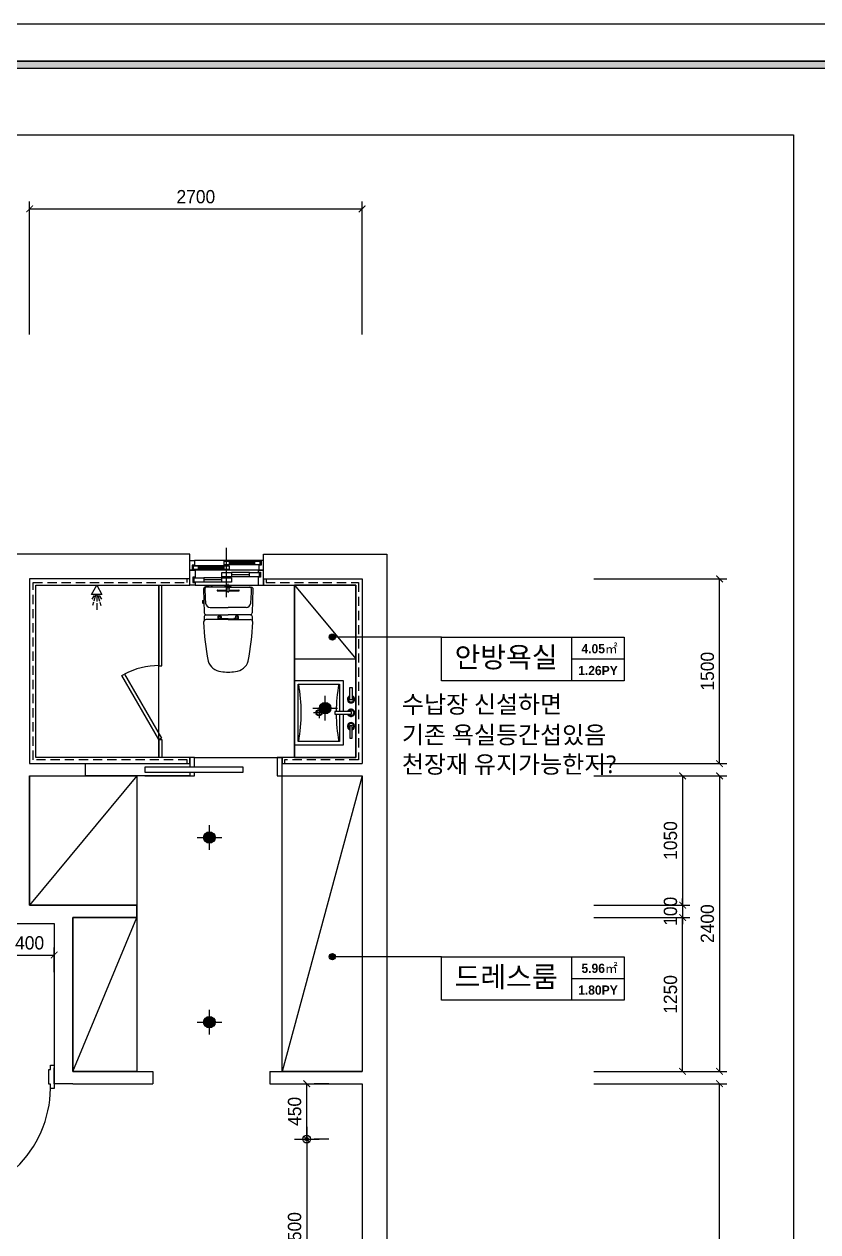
# Model space of a CAD drawing. Extents: x 11416736 to 11582377, y -14295679 to -14163266.
# Drawn here: x 11487963 to 11494408, y -14180405 to -14170596 of the extents above; entities that cross this region are included whole.
import ezdxf
from ezdxf.enums import TextEntityAlignment as Align

# ---------------------------------------------------------------- set-up
doc = ezdxf.new("R2010")
doc.units = 0
doc.header["$LTSCALE"] = 50
doc.header["$MEASUREMENT"] = 0
doc.linetypes.add('HID', pattern=[2.3, 1.5, -0.8])
doc.linetypes.add('HIDDEN', pattern=[0.375, 0.25, -0.125])
doc.layers.get('0').update_dxf_attribs({"linetype": 'CONTINUOUS'})
doc.layers.get('DEFPOINTS').update_dxf_attribs({"linetype": 'CONTINUOUS'})
for name, color, linetype in [('! 07 유리', 153, 'CONTINUOUS'), ('! 08 창호', 4, 'CONTINUOUS'), ('! 10 계단', 9, 'CONTINUOUS'), ('! 32 스크린 75', 155, 'CONTINUOUS'), ('- 02 내력벽', 2, 'CONTINUOUS'), ('- 04 마감선 01', 125, 'CONTINUOUS'), ('- 06 마감선 03_방수', 8, 'HIDDEN'), ('0-ELC TEXT', 7, 'CONTINUOUS'), ('03-TEXT', 3, 'CONTINUOUS'), ('07-DIM WAL', 5, 'CONTINUOUS'), ('2.글자선', 60, 'CONTINUOUS'), ('6', 6, 'CONTINUOUS'), ('8', 8, 'CONTINUOUS'), ('BATH', 4, 'CONTINUOUS'), ('CO-BATH', 6, 'CONTINUOUS'), ('DIM', 7, 'CONTINUOUS'), ('F-SYM', 7, 'CONTINUOUS'), ('fin', 5, 'CONTINUOUS'), ('FORM(YOURNAME)-11', 1, 'CONTINUOUS'), ('HL', 6, 'HIDDEN'), ('RC-LIGHT', 7, 'CONTINUOUS'), ('도면층4', 4, 'CONTINUOUS')]:
    doc.layers.add(name, color=color, linetype=linetype)
doc.styles.add('YOURNAME', font='HY울릉도M.TTF')
doc.styles.add('넥슨고딕', font='NEXONLv1GothicBold.ttf')
doc.styles.add('맑은 고딕', font='malgun.ttf')
doc.styles.add('코레일둥고', font='Korail_Round_Gothic_Medium.ttf')
doc.dimstyles.new('YOURNAME-60', dxfattribs={"dimscale": 60, "dimtxt": 1.8, "dimasz": 0.9, "dimexe": 1, "dimexo": 3, "dimgap": 0.7, "dimtad": 1, "dimdec": 0, "dimzin": 0, "dimdsep": 46, "dimtxsty": 'YOURNAME', "dimblk": 'ARCHTICK', "dimcen": 0, "dimclrd": 1, "dimclre": 1, "dimclrt": 7, "dimadec": 0, "dimazin": 0, "dimtfac": 1, "dimtdec": 0, "dimtix": 1, "dimtmove": 2, "dimatfit": 3, "dimldrblk": 'ARCHTICK', "dimfxl": 0, "dimtolj": 1, "dimtzin": 0, "dimarcsym": 0})

# ---------------------------------------------------------------- blocks, each defined once
blk = doc.blocks.new('FORM-PLAN')
at = {"layer": 'FORM(YOURNAME)-11'}
h = blk.add_hatch(color=256, dxfattribs=at)
h.dxf.hatch_style = 1
h.paths.add_polyline_path([(-71444, 55115), (10556, 55115), (10556, 54915), (-71444, 54915)])
h.paths.add_polyline_path([(-71444, -2085), (10556, -2085), (10556, -2285), (-71444, -2285)])
at = {"layer": 'DEFPOINTS', "color": 158}
for points in [[(-71444, -2285), (10556, -2285), (10556, 55115), (-71444, 55115)], [(-69444, 53115), (-64, 53115), (-64, 1215), (-69444, 1215)]]:
    blk.add_lwpolyline(points, close=True, dxfattribs=at)
at = {"layer": 'FORM(YOURNAME)-11', "color": 250}
blk.add_lwpolyline([(-72444, -3285), (11556, -3285), (11556, 56115), (-72444, 56115)], close=True, dxfattribs=at)
at = {"layer": 'FORM(YOURNAME)-11'}
blk.add_lwpolyline([(-71444, 55115), (10556, 55115), (10556, 54915), (-71444, 54915)], close=True, dxfattribs=at)
at = {"layer": 'FORM(YOURNAME)-11', "color": 3, "style": 'YOURNAME'}
for tag, height, p in [('1', 450, (9905, 18188)), ('2', 450, (9905, 17544)), ('3', 450, (9905, 16257)), ('4', 450, (9905, 14326)), ('5', 515, (9905, 12009)), ('6', 515, (9905, 9757)), ('7', 515, (9905, 7504)), ('8', 515, (9905, 5252)), ('9', 515, (9905, 2999)), ('10', 515, (5655, 811)), ('11', 515, (9905, 747)), ('12', 515, (5655, -1441)), ('13', 515, (9905, -1441))]:
    blk.add_attdef(tag, text='', height=height, dxfattribs=at).set_placement(p, align=Align.MIDDLE_RIGHT)
blk = doc.blocks.new('*U327')
at = {"layer": 'F-SYM', "xscale": 0.3, "yscale": 0.3, "zscale": 0.3}
blk.add_blockref('FORM-PLAN', (11494228.9, -14187431), dxfattribs=at)
blk = doc.blocks.new('_ARCHTICK')
at = {"color": 0, "linetype": 'ByBlock', "const_width": 0.15}
blk.add_lwpolyline([(-0.5, -0.5), (0.5, 0.5)], dxfattribs=at)
blk = doc.blocks.new('*D213')
at = {"layer": 'DEFPOINTS', "color": 0, "ltscale": 30}
for p in [(11490707.6, -14172096.5), (11488007.6, -14173296.5), (11490707.6, -14173296.5)]:
    blk.add_point(p, dxfattribs=at)
at = {"layer": 'DIM', "color": 1, "lineweight": -2, "ltscale": 30}
for p, q in [((11488007.6, -14173116.5), (11488007.6, -14172036.5)), ((11490707.6, -14173116.5), (11490707.6, -14172036.5)), ((11488007.6, -14172096.5), (11490707.6, -14172096.5))]:
    blk.add_line(p, q, dxfattribs=at)
at = {"layer": 'DIM', "color": 1, "lineweight": -2, "ltscale": 30, "xscale": 54, "yscale": 54, "zscale": 54, "rotation": 180}
blk.add_blockref('_ARCHTICK', (11488007.6, -14172096.5), dxfattribs=at)
at = {"layer": 'DIM', "color": 1, "lineweight": -2, "ltscale": 30, "xscale": 54, "yscale": 54, "zscale": 54}
blk.add_blockref('_ARCHTICK', (11490707.6, -14172096.5), dxfattribs=at)
at = {"layer": 'DIM', "color": 7, "ltscale": 30, "insert": (11489357.6, -14171998.3), "char_height": 108, "attachment_point": 5, "style": 'YOURNAME'}
blk.add_mtext('\\A1;2700', dxfattribs=at)
blk = doc.blocks.new('*D214')
at = {"layer": 'DEFPOINTS', "color": 0, "ltscale": 30}
for p in [(11492409.6, -14179201.5), (11493609.6, -14179201.5), (11492409.6, -14182601.5)]:
    blk.add_point(p, dxfattribs=at)
at = {"layer": 'DIM', "color": 1, "lineweight": -2, "ltscale": 30}
for p, q in [((11492589.6, -14179201.5), (11493669.6, -14179201.5)), ((11493609.6, -14182601.5), (11493609.6, -14179201.5)), ((11492589.6, -14182601.5), (11493669.6, -14182601.5))]:
    blk.add_line(p, q, dxfattribs=at)
at = {"layer": 'DIM', "color": 1, "lineweight": -2, "ltscale": 30, "xscale": 54, "yscale": 54, "zscale": 54}
for p, rotation in [((11493609.6, -14179201.5), 90), ((11493609.6, -14182601.5), 270)]:
    blk.add_blockref('_ARCHTICK', p, dxfattribs=dict(at, rotation=rotation))
at = {"layer": 'DIM', "color": 7, "ltscale": 30, "insert": (11493511.5, -14180901.5), "char_height": 108, "attachment_point": 5, "rotation": 90, "style": 'YOURNAME'}
blk.add_mtext('\\A1;3400', dxfattribs=at)
blk = doc.blocks.new('*D215')
at = {"layer": 'DEFPOINTS', "color": 0, "ltscale": 30}
for p in [(11492409.6, -14177851.5), (11493309.6, -14177851.5), (11492409.6, -14179101.5)]:
    blk.add_point(p, dxfattribs=at)
at = {"layer": 'DIM', "color": 1, "lineweight": -2, "ltscale": 30}
for p, q in [((11492589.6, -14177851.5), (11493369.6, -14177851.5)), ((11493309.6, -14179101.5), (11493309.6, -14177851.5)), ((11492589.6, -14179101.5), (11493369.6, -14179101.5))]:
    blk.add_line(p, q, dxfattribs=at)
at = {"layer": 'DIM', "color": 1, "lineweight": -2, "ltscale": 30, "xscale": 54, "yscale": 54, "zscale": 54}
for p, rotation in [((11493309.6, -14177851.5), 90), ((11493309.6, -14179101.5), 270)]:
    blk.add_blockref('_ARCHTICK', p, dxfattribs=dict(at, rotation=rotation))
at = {"layer": 'DIM', "color": 7, "ltscale": 30, "insert": (11493211.5, -14178476.5), "char_height": 108, "attachment_point": 5, "rotation": 90, "style": 'YOURNAME'}
blk.add_mtext('\\A1;1250', dxfattribs=at)
blk = doc.blocks.new('*D216')
at = {"layer": 'DEFPOINTS', "color": 0, "ltscale": 30}
for p in [(11492409.6, -14176701.5), (11492409.6, -14177751.5), (11493309.6, -14177751.5)]:
    blk.add_point(p, dxfattribs=at)
at = {"layer": 'DIM', "color": 1, "lineweight": -2, "ltscale": 30}
for p, q in [((11492589.6, -14176701.5), (11493369.6, -14176701.5)), ((11493309.6, -14176701.5), (11493309.6, -14177751.5)), ((11492589.6, -14177751.5), (11493369.6, -14177751.5))]:
    blk.add_line(p, q, dxfattribs=at)
at = {"layer": 'DIM', "color": 1, "lineweight": -2, "ltscale": 30, "xscale": 54, "yscale": 54, "zscale": 54}
for p, rotation in [((11493309.6, -14176701.5), 90), ((11493309.6, -14177751.5), 270)]:
    blk.add_blockref('_ARCHTICK', p, dxfattribs=dict(at, rotation=rotation))
at = {"layer": 'DIM', "color": 7, "ltscale": 30, "insert": (11493211.5, -14177226.5), "char_height": 108, "attachment_point": 5, "rotation": 90, "style": 'YOURNAME'}
blk.add_mtext('\\A1;1050', dxfattribs=at)
blk = doc.blocks.new('*D217')
at = {"layer": 'DEFPOINTS', "color": 0, "ltscale": 30}
for p in [(11492409.6, -14177751.5), (11492409.6, -14177851.5), (11493309.6, -14177851.5)]:
    blk.add_point(p, dxfattribs=at)
at = {"layer": 'DIM', "color": 1, "lineweight": -2, "ltscale": 30}
for p, q in [((11492589.6, -14177751.5), (11493369.6, -14177751.5)), ((11493309.6, -14177751.5), (11493309.6, -14177697.5)), ((11493309.6, -14177751.5), (11493309.6, -14177851.5)), ((11492589.6, -14177851.5), (11493369.6, -14177851.5)), ((11493309.6, -14177851.5), (11493309.6, -14177905.5))]:
    blk.add_line(p, q, dxfattribs=at)
at = {"layer": 'DIM', "color": 1, "lineweight": -2, "ltscale": 30, "xscale": 54, "yscale": 54, "zscale": 54}
for p, rotation in [((11493309.6, -14177751.5), 270), ((11493309.6, -14177851.5), 90)]:
    blk.add_blockref('_ARCHTICK', p, dxfattribs=dict(at, rotation=rotation))
at = {"layer": 'DIM', "color": 7, "ltscale": 30, "insert": (11493211.5, -14177801.5), "char_height": 108, "attachment_point": 5, "rotation": 90, "style": 'YOURNAME'}
blk.add_mtext('\\A1;100', dxfattribs=at)
blk = doc.blocks.new('*D218')
at = {"layer": 'DEFPOINTS', "color": 0, "ltscale": 30}
for p in [(11492409.6, -14176701.5), (11492409.6, -14179101.5), (11493609.6, -14179101.5)]:
    blk.add_point(p, dxfattribs=at)
at = {"layer": 'DIM', "color": 1, "lineweight": -2, "ltscale": 30}
for p, q in [((11492589.6, -14176701.5), (11493669.6, -14176701.5)), ((11493609.6, -14176701.5), (11493609.6, -14179101.5)), ((11492589.6, -14179101.5), (11493669.6, -14179101.5))]:
    blk.add_line(p, q, dxfattribs=at)
at = {"layer": 'DIM', "color": 1, "lineweight": -2, "ltscale": 30, "xscale": 54, "yscale": 54, "zscale": 54}
for p, rotation in [((11493609.6, -14176701.5), 90), ((11493609.6, -14179101.5), 270)]:
    blk.add_blockref('_ARCHTICK', p, dxfattribs=dict(at, rotation=rotation))
at = {"layer": 'DIM', "color": 7, "ltscale": 30, "insert": (11493511.5, -14177901.5), "char_height": 108, "attachment_point": 5, "rotation": 90, "style": 'YOURNAME'}
blk.add_mtext('\\A1;2400', dxfattribs=at)
blk = doc.blocks.new('*D219')
at = {"layer": 'DEFPOINTS', "color": 0, "ltscale": 30}
for p in [(11492409.6, -14175101.5), (11493609.6, -14175101.5), (11492409.6, -14176601.5)]:
    blk.add_point(p, dxfattribs=at)
at = {"layer": 'DIM', "color": 1, "lineweight": -2, "ltscale": 30}
for p, q in [((11492589.6, -14175101.5), (11493669.6, -14175101.5)), ((11493609.6, -14176601.5), (11493609.6, -14175101.5)), ((11492589.6, -14176601.5), (11493669.6, -14176601.5))]:
    blk.add_line(p, q, dxfattribs=at)
at = {"layer": 'DIM', "color": 1, "lineweight": -2, "ltscale": 30, "xscale": 54, "yscale": 54, "zscale": 54}
for p, rotation in [((11493609.6, -14175101.5), 90), ((11493609.6, -14176601.5), 270)]:
    blk.add_blockref('_ARCHTICK', p, dxfattribs=dict(at, rotation=rotation))
at = {"layer": 'DIM', "color": 7, "ltscale": 30, "insert": (11493511.5, -14175851.5), "char_height": 108, "attachment_point": 5, "rotation": 90, "style": 'YOURNAME'}
blk.add_mtext('\\A1;1500', dxfattribs=at)
blk = doc.blocks.new('FFLOOR')
at = {"layer": '! 07 유리', "ltscale": 2}
for p, q in [((11463257.6, -14175151.5), (11463257.6, -14175806.5)), ((11463282.6, -14175806.5), (11463282.6, -14175151.5)), ((11463257.6, -14175806.5), (11463282.6, -14175806.5)), ((11463257.6, -14176406.5), (11463282.6, -14176406.5)), ((11463257.6, -14176406.5), (11463257.6, -14176551.5)), ((11463282.6, -14176406.5), (11463282.6, -14176551.5))]:
    blk.add_line(p, q, dxfattribs=at)
blk.add_lwpolyline([(11462979.3, -14175874.3), (11463279.3, -14176394), (11463257.6, -14176406.5), (11462957.6, -14175886.8)], close=True, dxfattribs=at)
at = {"layer": '! 07 유리'}
blk.add_arc((11463257.6, -14176406.5), 600.5, 90, 117.61406, dxfattribs=at)
at = {"layer": '! 08 창호'}
for p, q in [((11463547.6, -14176551.5), (11464257.6, -14176551.5)), ((11464217.6, -14176701.5), (11464257.6, -14176701.5))]:
    blk.add_line(p, q, dxfattribs=at)
for points in [[(11463547.6, -14176631.5), (11463547.6, -14176551.5), (11463507.6, -14176551.5), (11463507.6, -14176631.5)], [(11464257.6, -14176701.5), (11464257.6, -14176551.5), (11464217.6, -14176551.5), (11464217.6, -14176701.5)], [(11463507.6, -14176671.5), (11463507.6, -14176701.5), (11463547.6, -14176701.5), (11463547.6, -14176671.5)]]:
    blk.add_lwpolyline(points, dxfattribs=at)
for points in [[(11463142.2, -14176671.5), (11463942.2, -14176671.5), (11463942.2, -14176631.5), (11463142.2, -14176631.5)], [(11462407.6, -14179241.5), (11462377.6, -14179241.5), (11462377.6, -14179206.5), (11462362.6, -14179206.5), (11462362.6, -14179086.5), (11462377.6, -14179086.5), (11462377.6, -14179051.5), (11462407.6, -14179051.5)]]:
    blk.add_lwpolyline(points, close=True, dxfattribs=at)
blk.add_arc((11461467.7, -14179226.9), 910, 268.10626, 359.08416, dxfattribs=at)
at = {"layer": '! 10 계단'}
blk.add_line((11463257.6, -14176551.5), (11463257.6, -14175151.5), dxfattribs=at)
at = {"layer": '! 32 스크린 75'}
for p, q in [((11463807.6, -14175249), (11463807.6, -14174849)), ((11463787.6, -14174994.5), (11463537.6, -14174994.5)), ((11464087.6, -14174951.5), (11463547.6, -14174951.5)), ((11463787.6, -14175005.5), (11463577.6, -14175005.5)), ((11464037.6, -14174958.5), (11463787.6, -14174958.5)), ((11464037.6, -14174969.5), (11463827.6, -14174969.5)), ((11464037.6, -14174977.5), (11463827.6, -14174977.5)), ((11464037.6, -14174988.5), (11463827.6, -14174988.5)), ((11464062.6, -14175031.5), (11463552.6, -14175031.5)), ((11463787.6, -14175013.5), (11463577.6, -14175013.5)), ((11463787.6, -14175024.5), (11463577.6, -14175024.5)), ((11463767.6, -14175092), (11463622.6, -14175092)), ((11463992.6, -14175051), (11463847.6, -14175051)), ((11463992.6, -14175068), (11463847.6, -14175068)), ((11463992.6, -14175086), (11463847.6, -14175086)), ((11463552.6, -14175151.5), (11464062.6, -14175151.5)), ((11463767.6, -14175109), (11463622.6, -14175109)), ((11463767.6, -14175127), (11463622.6, -14175127))]:
    blk.add_line(p, q, dxfattribs=at)
for points in [[(11463507.6, -14174976.5), (11463507.6, -14174951.5), (11463547.6, -14174951.5), (11463547.6, -14174991.5), (11463527.6, -14174991.5), (11463527.6, -14175031.5), (11463507.6, -14175031.5), (11463507.6, -14175006.5)], [(11464107.6, -14174976.5), (11464107.6, -14174951.5), (11464087.6, -14174951.5), (11464087.6, -14174991.5), (11464067.6, -14174991.5), (11464067.6, -14175031.5), (11464107.6, -14175031.5), (11464107.6, -14175006.5)]]:
    blk.add_lwpolyline(points, dxfattribs=at)
for points in [[(11463577.6, -14175024.5), (11463537.6, -14175024.5), (11463537.6, -14174994.5), (11463577.6, -14174994.5)], [(11463827.6, -14174988.5), (11463787.6, -14174988.5), (11463787.6, -14174958.5), (11463827.6, -14174958.5)], [(11463827.6, -14175024.5), (11463787.6, -14175024.5), (11463787.6, -14174994.5), (11463827.6, -14174994.5)], [(11464077.6, -14174988.5), (11464037.6, -14174988.5), (11464037.6, -14174958.5), (11464077.6, -14174958.5)], [(11463507.6, -14175031.5), (11463552.6, -14175031.5), (11463552.6, -14175089), (11463532.6, -14175089), (11463532.6, -14175130), (11463552.6, -14175130), (11463552.6, -14175151.5), (11463507.6, -14175151.5)], [(11463622.6, -14175127), (11463542.6, -14175127), (11463542.6, -14175092), (11463622.6, -14175092)], [(11463847.6, -14175086), (11463767.6, -14175086), (11463767.6, -14175051), (11463847.6, -14175051)], [(11463847.6, -14175127), (11463767.6, -14175127), (11463767.6, -14175092), (11463847.6, -14175092)], [(11464072.6, -14175086), (11463992.6, -14175086), (11463992.6, -14175051), (11464072.6, -14175051)], [(11464107.6, -14175031.5), (11464062.6, -14175031.5), (11464062.6, -14175048), (11464082.6, -14175048), (11464082.6, -14175089), (11464062.6, -14175089), (11464062.6, -14175151.5), (11464107.6, -14175151.5)]]:
    blk.add_lwpolyline(points, close=True, dxfattribs=at)
at = {"layer": '- 02 내력벽', "ltscale": 30}
for p, q in [((11463507.6, -14174901.5), (11461407.6, -14174901.5)), ((11464107.6, -14174901.5), (11465107.6, -14174901.5)), ((11465107.6, -14174901.5), (11465107.6, -14182801.5)), ((11463507.6, -14175101.5), (11462207.6, -14175101.5)), ((11462207.6, -14175101.5), (11462207.6, -14176601.5)), ((11464107.6, -14175101.5), (11464907.6, -14175101.5)), ((11464907.6, -14175101.5), (11464907.6, -14176601.5)), ((11462207.6, -14176601.5), (11462657.6, -14176601.5)), ((11462657.6, -14176601.5), (11462657.6, -14176701.5)), ((11464257.6, -14176601.5), (11464907.6, -14176601.5)), ((11462207.6, -14176701.5), (11462207.6, -14177751.5)), ((11462207.6, -14176701.5), (11462657.6, -14176701.5)), ((11463142.2, -14176701.5), (11463507.6, -14176701.5)), ((11464257.6, -14176701.5), (11464907.6, -14176701.5)), ((11464907.6, -14176701.5), (11464907.6, -14179101.5)), ((11463078.4, -14177751.5), (11463078.4, -14177851.5)), ((11461207.6, -14177901.5), (11462407.6, -14177901.5)), ((11462407.6, -14177901.5), (11462407.6, -14179201.5)), ((11463078.4, -14177851.5), (11462557.6, -14177851.5)), ((11462557.6, -14177851.5), (11462557.6, -14179101.5)), ((11462557.6, -14179101.5), (11463207.6, -14179101.5)), ((11464157.6, -14179101.5), (11464907.6, -14179101.5)), ((11462557.6, -14179201.5), (11462407.6, -14179201.5)), ((11462557.6, -14179201.5), (11463207.6, -14179201.5)), ((11464157.6, -14179201.5), (11464907.6, -14179201.5)), ((11464907.6, -14179201.5), (11464907.6, -14182601.5))]:
    blk.add_line(p, q, dxfattribs=at)
at = {"layer": '- 02 내력벽'}
for p, q in [((11463507.6, -14175101.5), (11463507.6, -14174901.5)), ((11464107.6, -14175101.5), (11464107.6, -14174901.5)), ((11464257.6, -14176701.5), (11464257.6, -14176601.5)), ((11462207.6, -14177751.5), (11463078.4, -14177751.5)), ((11462407.6, -14179201.5), (11462407.6, -14179071.5)), ((11463207.6, -14179101.5), (11463207.6, -14179201.5)), ((11464157.6, -14179101.5), (11464157.6, -14179201.5))]:
    blk.add_line(p, q, dxfattribs=at)
at = {"layer": '- 04 마감선 01'}
for p, q in [((11462657.6, -14176601.5), (11463507.6, -14176601.5)), ((11463507.6, -14176701.5), (11462657.6, -14176701.5))]:
    blk.add_line(p, q, dxfattribs=at)
at = {"layer": '- 04 마감선 01', "ltscale": 30}
for points in [[(11463507.6, -14176601.5), (11463507.6, -14176551.5), (11462257.6, -14176551.5), (11462257.6, -14175151.5), (11463507.6, -14175151.5), (11463507.6, -14175101.5)], [(11464107.6, -14175101.5), (11464107.6, -14175151.5), (11464857.6, -14175151.5), (11464857.6, -14176551.5), (11464257.6, -14176551.5), (11464257.6, -14176601.5)]]:
    blk.add_lwpolyline(points, dxfattribs=at)
at = {"layer": '- 06 마감선 03_방수', "linetype": 'HID'}
for points in [[(11463487.6, -14176601.5), (11463487.6, -14176571.5), (11462237.6, -14176571.5), (11462237.6, -14175131.5), (11463487.6, -14175131.5), (11463487.6, -14175101.5)], [(11464127.6, -14175101.5), (11464127.6, -14175131.5), (11464877.6, -14175131.5), (11464877.6, -14176571.5), (11464277.6, -14176571.5), (11464277.6, -14176601.5)]]:
    blk.add_lwpolyline(points, dxfattribs=at)
at = {"layer": '8'}
blk.add_line((11464357.6, -14176551.5), (11464357.6, -14175151.5), dxfattribs=at)
blk = doc.blocks.new('cjswjdeh')
at = {"color": 8}
for p, q in [((11489596.1, -14175151.5), (11489644.1, -14175151.5)), ((11489620.1, -14175151.5), (11489620.1, -14175142.7))]:
    blk.add_line(p, q, dxfattribs=at)
at = {"layer": '6', "color": 8, "ltscale": 30}
for p, q in [((11488878.4, -14176701.5), (11488007.6, -14177751.5)), ((11490707.6, -14176701.5), (11490057.6, -14179101.5)), ((11488357.6, -14179101.5), (11488878.4, -14177851.5))]:
    blk.add_line(p, q, dxfattribs=at)
for points in [[(11490157.6, -14176551.5), (11490657.6, -14176551.5), (11490657.6, -14175151.5), (11490157.6, -14175151.5)], [(11488007.6, -14176701.5), (11488878.4, -14176701.5), (11488878.4, -14177751.5), (11488007.6, -14177751.5)], [(11490057.6, -14176701.5), (11490707.6, -14176701.5), (11490707.6, -14179101.5), (11490057.6, -14179101.5)], [(11488878.4, -14177751.5), (11488878.4, -14177751.5), (11488878.4, -14177851.5), (11488878.4, -14177851.5)], [(11488878.4, -14179101.5), (11488357.6, -14179101.5), (11488357.6, -14177851.5), (11488878.4, -14177851.5)]]:
    blk.add_lwpolyline(points, close=True, dxfattribs=at)
blk.add_lwpolyline([(11490157.6, -14175151.5), (11490157.6, -14175751.5), (11490657.6, -14175751.5), (11490657.6, -14175151.5), (11490157.6, -14175151.5), (11490657.6, -14175751.5)], dxfattribs=at)
at = {"layer": 'BATH', "color": 8}
for p, q in [((11488509.5, -14175229), (11488553.9, -14175151.5)), ((11488553.9, -14175151.5), (11488593.7, -14175229)), ((11488593.7, -14175229), (11488509.5, -14175229)), ((11488532.4, -14175235.5), (11488513.4, -14175265.5)), ((11488526.5, -14175290.3), (11488518, -14175319)), ((11488542.1, -14175234.9), (11488529.7, -14175283.1)), ((11488552.6, -14175232.9), (11488552.6, -14175285.6)), ((11488552.6, -14175300.1), (11488552.6, -14175353.5)), ((11488563, -14175234.9), (11488575.4, -14175283.1)), ((11488572.8, -14175235.5), (11488591.7, -14175265.5)), ((11488578.7, -14175290.3), (11488587.1, -14175319))]:
    blk.add_line(p, q, dxfattribs=at)
at = {"layer": 'CO-BATH', "color": 8}
for p, q in [((11490357.6, -14176144), (11490357.6, -14176234)), ((11490402.6, -14176189), (11490312.6, -14176189))]:
    blk.add_line(p, q, dxfattribs=at)
for points in [[(11490552.6, -14176199), (11490552.6, -14176451.5), (11490157.6, -14176451.5), (11490157.6, -14175926.5), (11490552.6, -14175926.5), (11490552.6, -14176179)], [(11490522.6, -14176199), (11490522.6, -14176421.5), (11490187.6, -14176421.5), (11490187.6, -14175956.5), (11490522.6, -14175956.5), (11490522.6, -14176179)]]:
    blk.add_lwpolyline(points, dxfattribs=at)
for points in [[(11490607.6, -14176084), (11490607.6, -14175984), (11490627.6, -14175984), (11490627.6, -14176084)], [(11490622.6, -14176179), (11490485.6, -14176179), (11490485.6, -14176199), (11490622.6, -14176199)], [(11490607.6, -14176294), (11490607.6, -14176394), (11490627.6, -14176394), (11490627.6, -14176294)]]:
    blk.add_lwpolyline(points, close=True, dxfattribs=at)
for radius in [25, 20]:
    blk.add_circle((11490357.6, -14176189), radius, dxfattribs=at)
for centre, radius, start, end in [((11488850.2, -14176189), 1362.4, 350.17403, 9.82597), ((11491860.1, -14176189), 1362.4, 170.17403, 179.57944), ((11490617.6, -14176079), 30, 109.47122, 70.52878), ((11490617.6, -14176079), 25, 113.57818, 66.42182), ((11490617.6, -14176079), 22, 117.03569, 62.96431), ((11490617.6, -14176189), 30, 199.47122, 160.52878), ((11490617.6, -14176189), 25, 203.57818, 156.42182), ((11490617.6, -14176189), 22, 207.03569, 152.96431), ((11491860.1, -14176189), 1362.4, 180.42056, 189.82597), ((11490617.6, -14176299), 30, 289.47122, 250.52878), ((11490617.6, -14176299), 25, 293.57818, 246.42182), ((11490617.6, -14176299), 22, 297.03569, 242.96431)]:
    blk.add_arc(centre, radius, start, end, dxfattribs=at)
at = {"layer": 'fin', "color": 8}
for p, q in [((11489612.2, -14175167.9), (11489447.6, -14175167.9)), ((11489464.4, -14175166.5), (11489451.9, -14175166.5)), ((11489464.4, -14175166.5), (11489476.9, -14175166.5)), ((11489628.1, -14175167.9), (11489792.7, -14175167.9)), ((11489439.8, -14175392.9), (11489620.1, -14175392.9)), ((11489474.9, -14175335.1), (11489620.1, -14175335.1)), ((11489765.4, -14175335.1), (11489620.1, -14175335.1)), ((11489800.5, -14175392.9), (11489620.1, -14175392.9)), ((11489620.1, -14175432.1), (11489440.9, -14175432.1)), ((11489620.1, -14175432.1), (11489799.4, -14175432.1))]:
    blk.add_line(p, q, dxfattribs=at)
for points in [[(11489447.6, -14175167.9), (11489435.1, -14175167.9, 0.421209), (11489420.1, -14175183.2), (11489424.8, -14175378.2, 0.001659)], [(11489792.7, -14175167.9), (11489805.2, -14175167.9, -0.421209), (11489820.1, -14175183.2), (11489815.5, -14175378.2, -0.001659)], [(11489439.8, -14175392.9, 0.371724), (11489425.4, -14175407.6, 0.003515), (11489426.2, -14175438.5, 0.320541)], [(11489800.5, -14175392.9, -0.371724), (11489814.9, -14175407.6, -0.003515), (11489814.1, -14175438.5, -0.320541)]]:
    blk.add_lwpolyline(points, format="xyb", dxfattribs=at)
for centre, radius, start, end in [((11490431.5, -14175195.7), 1000, 179.31159, 185.94375), ((11489447.6, -14175183.9), 16, 90, 179.31159), ((11489451.9, -14175151.5), 15, 180, 270), ((11489476.9, -14175151.5), 15, 270, 0), ((11489792.7, -14175183.9), 16, 0.68841, 90), ((11488808.8, -14175195.7), 1000, 354.05625, 0.68841), ((11489476.6, -14175295.1), 40, 185.94375, 267.51291), ((11489763.7, -14175295.1), 40, 272.48709, 354.05625), ((11489439.8, -14175377.9), 15, 181.36509, 270), ((11489800.5, -14175377.9), 15, 270, 358.63491), ((11489440.9, -14175452.1), 20, 90, 182.3333), ((11491624.9, -14175363.1), 2205.9, 182.3333, 190.60807), ((11487615.4, -14175363.1), 2205.9, 349.39193, 357.6667), ((11489799.4, -14175452.1), 20, 357.6667, 90), ((11489575.9, -14175729.8), 125.5, 198.2964, 263.42408), ((11489664.4, -14175729.8), 125.5, 276.57592, 341.7036), ((11489620.1, -14175452.9), 405.9, 261.69926, 270), ((11489620.1, -14175452.9), 405.9, 270, 278.30074)]:
    blk.add_arc(centre, radius, start, end, dxfattribs=at)
at = {"layer": 'HL', "color": 8, "linetype": 'Continuous'}
for p, q in [((11489533.6, -14175192.5), (11489611.6, -14175192.5)), ((11489533.6, -14175199.5), (11489612.7, -14175199.5)), ((11489596.1, -14175161.5), (11489596.1, -14175151.5)), ((11489596.1, -14175161.5), (11489644.1, -14175161.5)), ((11489613.2, -14175166.2), (11489607.8, -14175161.5)), ((11489608.8, -14175173.2), (11489613.2, -14175166.2)), ((11489614.2, -14175207.6), (11489608.8, -14175173.2)), ((11489608.8, -14175173.2), (11489631.5, -14175173.2)), ((11489613.2, -14175166.2), (11489627.1, -14175166.2)), ((11489626.1, -14175207.6), (11489631.5, -14175173.2)), ((11489627.1, -14175166.2), (11489632.5, -14175161.5)), ((11489631.5, -14175173.2), (11489627.1, -14175166.2)), ((11489627.6, -14175199.5), (11489706.6, -14175199.5)), ((11489628.6, -14175192.5), (11489706.6, -14175192.5)), ((11489644.1, -14175161.5), (11489644.1, -14175151.5)), ((11489411.2, -14175281.8), (11489411.2, -14175293.9)), ((11489415.2, -14175277.8), (11489422.4, -14175277.8)), ((11489415.2, -14175297.9), (11489422.9, -14175297.9)), ((11489614.2, -14175207.6), (11489626.1, -14175207.6)), ((11489620.1, -14175425.1), (11489573.8, -14175425.1)), ((11489620.1, -14175425.1), (11489666.5, -14175425.1))]:
    blk.add_line(p, q, dxfattribs=at)
for points in [[(11489537.6, -14175432.1), (11489537.6, -14175407.9, -0.414214), (11489541.6, -14175403.9), (11489558.1, -14175403.9, -0.414214), (11489562.1, -14175407.9), (11489562.1, -14175423.5), (11489562.1, -14175432.1)], [(11489562.1, -14175423.5), (11489571.8, -14175423.5, -0.414214), (11489573.8, -14175425.5), (11489573.8, -14175432.1)], [(11489678.2, -14175423.5), (11489668.5, -14175423.5, 0.414214), (11489666.5, -14175425.5), (11489666.5, -14175432.1)], [(11489702.7, -14175432.1), (11489702.7, -14175407.9, 0.414214), (11489698.7, -14175403.9), (11489682.2, -14175403.9, 0.414214), (11489678.2, -14175407.9), (11489678.2, -14175423.5), (11489678.2, -14175432.1)]]:
    blk.add_lwpolyline(points, format="xyb", dxfattribs=at)
for centre in [(11489550.1, -14175417.9), (11489690.1, -14175417.9)]:
    blk.add_circle(centre, 8, dxfattribs=at)
for centre, radius, start, end in [((11489533.6, -14175196), 3.5, 90, 270), ((11489706.6, -14175196), 3.5, 270, 90), ((11489415.2, -14175281.8), 4, 90, 180), ((11489415.2, -14175293.9), 4, 180, 270)]:
    blk.add_arc(centre, radius, start, end, dxfattribs=at)
blk.add_blockref('FFLOOR', (25800, 0))
blk = doc.blocks.new('1s')
at = {"linetype": 'Continuous'}
h = blk.add_hatch(color=4, dxfattribs=at)
h.dxf.hatch_style = 1
edge = h.paths.add_edge_path()
edge.add_arc((11539327.2, -14281065.6), 13.8, 0, 360)
at = {"color": 1, "linetype": 'Continuous'}
for p, q in [((11539327.2, -14280965.6), (11539327.2, -14281165.6)), ((11539427.2, -14281065.6), (11539227.2, -14281065.6))]:
    blk.add_line(p, q, dxfattribs=at)
at = {"color": 4, "linetype": 'Continuous'}
for radius in [31.5, 13.8]:
    blk.add_circle((11539327.2, -14281065.6), radius, dxfattribs=at)
blk = doc.blocks.new('1')
at = {"linetype": 'Continuous'}
h = blk.add_hatch(color=4, dxfattribs=at)
h.dxf.hatch_style = 1
edge = h.paths.add_edge_path()
edge.add_arc((11539653, -14273504), 56.2, 0, 360)
at = {"color": 1, "linetype": 'Continuous'}
for p, q in [((11539653, -14273637), (11539653, -14273370)), ((11539520, -14273504), (11539787, -14273504))]:
    blk.add_line(p, q, dxfattribs=at)
at = {"color": 4, "linetype": 'Continuous'}
for radius in [62.2, 56.2]:
    blk.add_circle((11539653, -14273504), radius, dxfattribs=at)
blk = doc.blocks.new('*D263')
at = {"layer": '07-DIM WAL', "color": 1, "lineweight": -2, "ltscale": 30}
for p, q in [((11487807.6, -14178296.5), (11487807.6, -14178096.4)), ((11488207.6, -14178296.5), (11488207.6, -14178096.4)), ((11487807.6, -14178156.4), (11488207.6, -14178156.4))]:
    blk.add_line(p, q, dxfattribs=at)
at = {"layer": 'DEFPOINTS', "color": 0, "ltscale": 30}
for p in [(11488207.6, -14178156.4), (11487807.6, -14178476.5), (11488207.6, -14178476.5)]:
    blk.add_point(p, dxfattribs=at)
at = {"layer": '07-DIM WAL', "color": 1, "lineweight": -2, "ltscale": 30, "xscale": 54, "yscale": 54, "zscale": 54, "rotation": 180}
blk.add_blockref('_ARCHTICK', (11487807.6, -14178156.4), dxfattribs=at)
at = {"layer": '07-DIM WAL', "color": 1, "lineweight": -2, "ltscale": 30, "xscale": 54, "yscale": 54, "zscale": 54}
blk.add_blockref('_ARCHTICK', (11488207.6, -14178156.4), dxfattribs=at)
at = {"layer": '07-DIM WAL', "color": 7, "ltscale": 30, "insert": (11488007.6, -14178058.2), "char_height": 108, "attachment_point": 5, "style": 'YOURNAME'}
blk.add_mtext('\\A1;400', dxfattribs=at)
blk = doc.blocks.new('*D264')
at = {"layer": '07-DIM WAL', "color": 1, "lineweight": -2, "ltscale": 30}
for p, q in [((11490257.6, -14179651.5), (11490257.6, -14181151.5)), ((11490437.6, -14179651.5), (11490317.6, -14179651.5)), ((11490437.6, -14181151.5), (11490317.6, -14181151.5))]:
    blk.add_line(p, q, dxfattribs=at)
at = {"layer": 'DEFPOINTS', "color": 0, "ltscale": 30}
for p in [(11490257.6, -14179651.5), (11490257.6, -14181151.5), (11490257.6, -14181151.5)]:
    blk.add_point(p, dxfattribs=at)
at = {"layer": '07-DIM WAL', "color": 1, "lineweight": -2, "ltscale": 30, "xscale": 54, "yscale": 54, "zscale": 54}
for p, rotation in [((11490257.6, -14179651.5), 90), ((11490257.6, -14181151.5), 270)]:
    blk.add_blockref('_ARCHTICK', p, dxfattribs=dict(at, rotation=rotation))
at = {"layer": '07-DIM WAL', "color": 7, "ltscale": 30, "insert": (11490159.5, -14180401.5), "char_height": 108, "attachment_point": 5, "rotation": 90, "style": 'YOURNAME'}
blk.add_mtext('\\A1;1500', dxfattribs=at)
blk = doc.blocks.new('*D267')
at = {"layer": '07-DIM WAL', "color": 1, "lineweight": -2, "ltscale": 30}
for p, q in [((11490257.6, -14179651.5), (11490257.6, -14179201.5)), ((11490437.6, -14179201.5), (11490317.6, -14179201.5)), ((11490437.6, -14179651.5), (11490317.6, -14179651.5))]:
    blk.add_line(p, q, dxfattribs=at)
at = {"layer": 'DEFPOINTS', "color": 0, "ltscale": 30}
for p in [(11490257.6, -14179201.5), (11490257.6, -14179201.5), (11490257.6, -14179651.5)]:
    blk.add_point(p, dxfattribs=at)
at = {"layer": '07-DIM WAL', "color": 1, "lineweight": -2, "ltscale": 30, "xscale": 54, "yscale": 54, "zscale": 54}
for p, rotation in [((11490257.6, -14179201.5), 90), ((11490257.6, -14179651.5), 270)]:
    blk.add_blockref('_ARCHTICK', p, dxfattribs=dict(at, rotation=rotation))
at = {"layer": '07-DIM WAL', "color": 7, "ltscale": 30, "insert": (11490159.5, -14179426.5), "char_height": 108, "attachment_point": 5, "rotation": 90, "style": 'YOURNAME'}
blk.add_mtext('\\A1;450', dxfattribs=at)

msp = doc.modelspace()

# ---------------------------------------------------------------- hatches: boundary and pattern name
at = {"layer": '0-ELC TEXT'}
h = msp.add_hatch(color=256, dxfattribs=at)
h.dxf.hatch_style = 1
edge = h.paths.add_edge_path()
edge.add_arc((11490466.2, -14175574.5), 25, -180, 180)
h = msp.add_hatch(color=256, dxfattribs=at)
h.dxf.hatch_style = 1
edge = h.paths.add_edge_path()
edge.add_arc((11490466.2, -14175574.5), 25, -180, 180)
h = msp.add_hatch(color=256, dxfattribs=at)
h.dxf.hatch_style = 1
edge = h.paths.add_edge_path()
edge.add_arc((11490466.2, -14178169.9), 25, -180, 180)
h = msp.add_hatch(color=256, dxfattribs=at)
h.dxf.hatch_style = 1
edge = h.paths.add_edge_path()
edge.add_arc((11490466.2, -14178169.9), 25, -180, 180)

# ---------------------------------------------------------------- linework, layer by layer
for p, q in [((11491352.4, -14175574.5), (11490466.2, -14175574.5)), ((11492409.6, -14175928.3), (11492409.6, -14175574.5)), ((11492409.6, -14175751.4), (11492834.3, -14175751.4)), ((11491352.4, -14178169.9), (11490466.2, -14178169.9)), ((11492409.6, -14178523.7), (11492409.6, -14178169.9)), ((11492409.6, -14178346.8), (11492834.3, -14178346.8))]:
    msp.add_line(p, q, dxfattribs=at)
for points in [[(11491352.4, -14175574.5), (11492834.3, -14175574.5), (11492834.3, -14175928.3), (11491352.4, -14175928.3)], [(11491352.4, -14178169.9), (11492834.3, -14178169.9), (11492834.3, -14178523.7), (11491352.4, -14178523.7)]]:
    msp.add_lwpolyline(points, close=True, dxfattribs=at)
for centre in [(11490466.2, -14175574.5), (11490466.2, -14175574.5), (11490466.2, -14178169.9), (11490466.2, -14178169.9)]:
    msp.add_circle(centre, 25, dxfattribs=at)

# ---------------------------------------------------------------- block references
msp.add_blockref('cjswjdeh', (0, 0))
at = {"layer": 'RC-LIGHT', "xscale": 0.75, "yscale": 0.75, "zscale": 0.75}
for p in [(2835667.5, -3471023.6), (2834727.9, -3472073.6), (2834727.9, -3473573.6)]:
    msp.add_blockref('1', p, dxfattribs=at)
at = {"layer": 'RC-LIGHT', "rotation": 90}
msp.add_blockref('1s', (-2790808, -25718978.7), dxfattribs=at)
at = {"layer": '도면층4'}
msp.add_blockref('*U327', (0, 0), dxfattribs=at)

# ---------------------------------------------------------------- texts
at = {"layer": '03-TEXT'}
for s, height, style, p in [('안방욕실', 166.67, '코레일둥고', (11491876.6, -14175820.8)), ('4.05㎡', 75, '넥슨고딕', (11492635.3, -14175706.3)), ('1.26PY', 75, '넥슨고딕', (11492622.5, -14175883.2)), ('드레스룸', 166.67, '코레일둥고', (11491876.6, -14178416.2)), ('5.96㎡', 75, '넥슨고딕', (11492635.3, -14178301.7)), ('1.80PY', 75, '넥슨고딕', (11492622.5, -14178478.6))]:
    msp.add_text(s, height=height, dxfattribs=dict(at, style=style)).set_placement(p, align=Align.CENTER)
at = {"layer": '2.글자선', "color": 30, "style": '맑은 고딕'}
for s, height, p in [('수납장 신설하면', 142.6, (11491030.8, -14176048.6)), ('기존 욕실등간섭있음', 142.6, (11491030.8, -14176297)), ('천장재 유지가능한지?', 142.604, (11491030.8, -14176536.2))]:
    msp.add_text(s, height=height, dxfattribs=at).set_placement(p, align=Align.TOP_LEFT)

# ---------------------------------------------------------------- dimensions: what is measured, and where the dimension line sits
at = {"layer": '07-DIM WAL', "ltscale": 30}
dim = msp.add_linear_dim(base=(11488207.6, -14178156.4), p1=(11487807.6, -14178476.5), p2=(11488207.6, -14178476.5), dimstyle='YOURNAME-60', dxfattribs=at)
dim.commit()
dim.dimension.update_dxf_attribs({"geometry": '*D263', "text_midpoint": (11488007.6, -14178058.2)})
for base, p2, picture, middle in [((11490257.6, -14179201.5), (11490257.6, -14179201.5), '*D267', (11490159.5, -14179426.5)), ((11490257.6, -14181151.5), (11490257.6, -14181151.5), '*D264', (11490159.5, -14180401.5))]:
    dim = msp.add_linear_dim(base=base, p1=(11490257.6, -14179651.5), p2=p2, angle=90, dimstyle='YOURNAME-60', dxfattribs=at)
    dim.commit()
    dim.dimension.update_dxf_attribs({"geometry": picture, "text_midpoint": middle})
at = {"layer": 'DIM', "ltscale": 30}
dim = msp.add_linear_dim(base=(11490707.6, -14172096.5), p1=(11488007.6, -14173296.5), p2=(11490707.6, -14173296.5), dimstyle='YOURNAME-60', dxfattribs=at)
dim.commit()
dim.dimension.update_dxf_attribs({"geometry": '*D213', "text_midpoint": (11489357.6, -14171998.3)})
for base, p1, p2, picture, middle in [((11493609.6, -14175101.5), (11492409.6, -14176601.5), (11492409.6, -14175101.5), '*D219', (11493511.5, -14175851.5)), ((11493309.6, -14177751.5), (11492409.6, -14176701.5), (11492409.6, -14177751.5), '*D216', (11493211.5, -14177226.5)), ((11493609.6, -14179101.5), (11492409.6, -14176701.5), (11492409.6, -14179101.5), '*D218', (11493511.5, -14177901.5)), ((11493309.6, -14177851.5), (11492409.6, -14177751.5), (11492409.6, -14177851.5), '*D217', (11493211.5, -14177801.5)), ((11493309.6, -14177851.5), (11492409.6, -14179101.5), (11492409.6, -14177851.5), '*D215', (11493211.5, -14178476.5)), ((11493609.6, -14179201.5), (11492409.6, -14182601.5), (11492409.6, -14179201.5), '*D214', (11493511.5, -14180901.5))]:
    dim = msp.add_linear_dim(base=base, p1=p1, p2=p2, angle=90, dimstyle='YOURNAME-60', dxfattribs=at)
    dim.commit()
    dim.dimension.update_dxf_attribs({"geometry": picture, "text_midpoint": middle})

doc.saveas('drawing.dxf')
